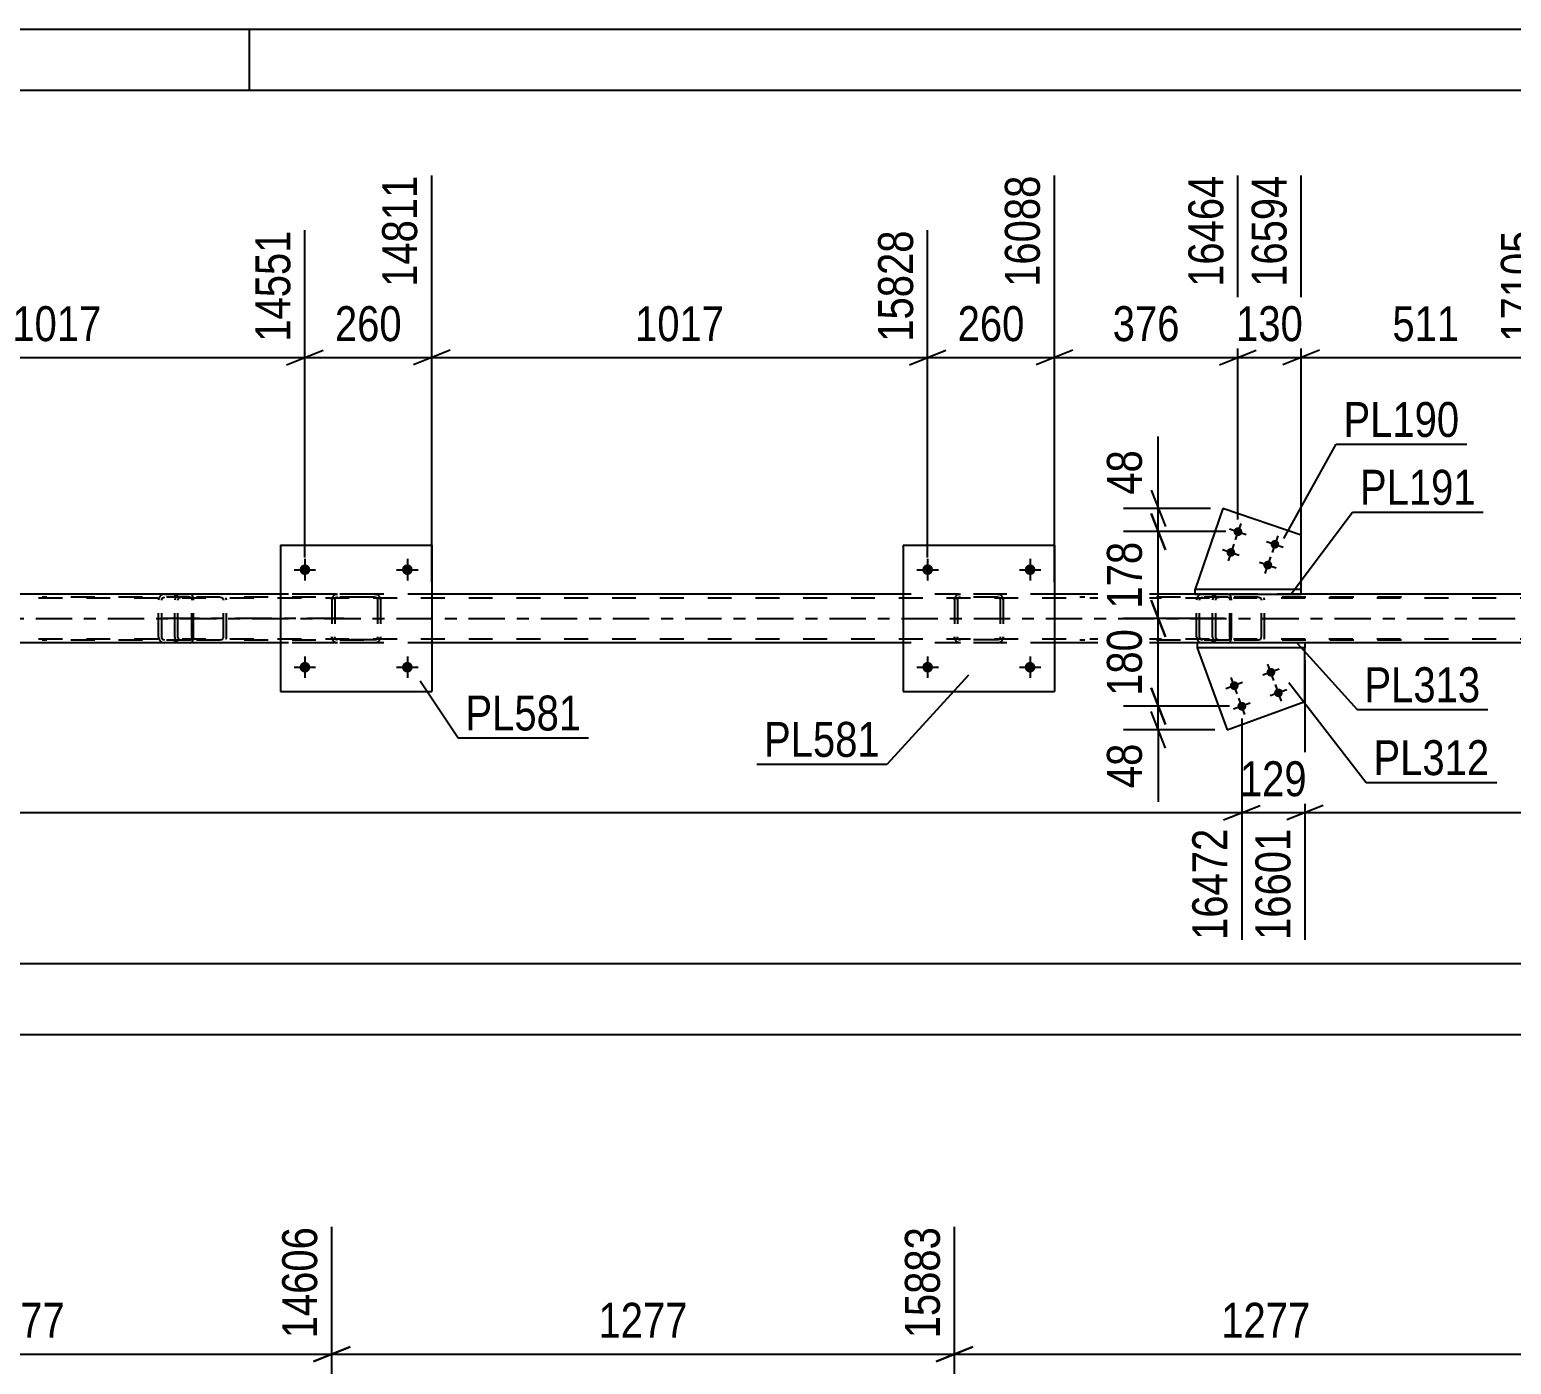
# Model space of a CAD drawing. Header units: millimetres. Extents: x 0 to 841, y 0 to 594.
# Drawn here: x 613 to 734.5, y 484.5 to 594 of the extents above; entities that cross this region are included whole.
import ezdxf

# ---------------------------------------------------------------- set-up
doc = ezdxf.new("R2010")
doc.units = ezdxf.units.MM
doc.linetypes.add('DXK_LINE_DOT2', pattern=[3.9198, 1.9599, -1.9599])
doc.linetypes.add('DXK_LINE_DOT3', pattern=[5.9187, 2.979, -0.9799, 0.9799, -0.9799])
doc.styles.add('Arial Narrow', font='ARIALN.TTF', dxfattribs={"height": 0.2})

# ---------------------------------------------------------------- blocks, each defined once
blk = doc.blocks.new('Unknown-318887337-1135')
at = {"color": 5, "linetype": 'Continuous'}
for p, q in [((841, 594), (0, 594)), ((631, 589), (631, 594)), ((836, 589), (5, 589))]:
    blk.add_line(p, q, dxfattribs=at)
blk = doc.blocks.new('Part-318887337-5396 - 5196')
at = {"color": 7, "linetype": 'DXK_LINE_DOT2'}
for p, q in [((768.54, 547.37), (104.46, 547.37)), ((645.95, 547.69), (633.55, 547.69)), ((697.03, 547.69), (684.63, 547.69)), ((717.27, 547.69), (708.56, 547.69)), ((768.54, 544.01), (104.46, 544.01)), ((645.95, 543.69), (633.55, 543.69)), ((697.03, 543.69), (684.63, 543.69)), ((717.58, 543.69), (708.73, 543.69))]:
    blk.add_line(p, q, dxfattribs=at)
at = {"color": 2, "linetype": 'Continuous'}
for p, q in [((633.55, 547.69), (594.87, 547.69)), ((684.63, 547.69), (645.95, 547.69)), ((708.56, 547.69), (697.03, 547.69)), ((735.71, 547.69), (717.27, 547.69)), ((633.55, 543.69), (594.87, 543.69)), ((684.63, 543.69), (645.95, 543.69)), ((708.73, 543.69), (697.03, 543.69)), ((735.71, 543.69), (717.58, 543.69))]:
    blk.add_line(p, q, dxfattribs=at)
at = {"color": 7, "linetype": 'DXK_LINE_DOT3'}
blk.add_line((104.46, 545.69), (768.54, 545.69), dxfattribs=at)
blk = doc.blocks.new('Bolt-318887337-5214 - 5196')
at = {"linetype": 'Continuous'}
for points in [[(687.07, 549.7, -1), (686.19, 549.7, -1)], [(695.47, 549.7, -1), (694.59, 549.7, -1)]]:
    blk.add_hatch(color=1, dxfattribs=at).paths.add_polyline_path(points)
at = {"color": 1, "linetype": 'Continuous'}
for p, q in [((686.63, 550.58), (686.63, 548.82)), ((695.03, 550.58), (695.03, 548.82)), ((685.75, 549.7), (687.51, 549.7)), ((694.15, 549.7), (695.91, 549.7))]:
    blk.add_line(p, q, dxfattribs=at)
blk = doc.blocks.new('Part-318887337-5279 - 5196')
at = {"color": 2, "linetype": 'Continuous'}
for p, q in [((684.63, 551.7), (684.63, 539.7)), ((684.63, 551.7), (697.03, 551.7)), ((697.03, 551.7), (697.03, 539.7)), ((684.63, 539.7), (697.03, 539.7))]:
    blk.add_line(p, q, dxfattribs=at)
blk = doc.blocks.new('Bolt-318887337-5215 - 5196')
at = {"linetype": 'Continuous'}
for points in [[(687.07, 541.7, -1), (686.19, 541.7, -1)], [(695.47, 541.7, -1), (694.59, 541.7, -1)]]:
    blk.add_hatch(color=1, dxfattribs=at).paths.add_polyline_path(points)
at = {"color": 1, "linetype": 'Continuous'}
for p, q in [((686.63, 542.58), (686.63, 540.82)), ((695.03, 542.58), (695.03, 540.82)), ((685.75, 541.7), (687.51, 541.7)), ((694.15, 541.7), (695.91, 541.7))]:
    blk.add_line(p, q, dxfattribs=at)
blk = doc.blocks.new('Part-318887337-5280 - 5196')
at = {"color": 7, "linetype": 'DXK_LINE_DOT2'}
for p, q in [((688.83, 547.22), (688.87, 547.4)), ((688.87, 547.4), (688.83, 547.22)), ((688.83, 547.22), (688.83, 544.18)), ((689.07, 547.22), (689.09, 547.31)), ((689.07, 547.22), (689.07, 544.18)), ((689.09, 547.31), (689.14, 547.39)), ((689.13, 547.66), (689.31, 547.7)), ((689.31, 547.7), (689.13, 547.66)), ((689.14, 547.39), (689.22, 547.44)), ((689.22, 547.44), (689.31, 547.46)), ((692.35, 547.7), (689.31, 547.7)), ((692.35, 547.46), (689.31, 547.46)), ((692.35, 547.7), (692.53, 547.66)), ((692.53, 547.66), (692.35, 547.7)), ((692.35, 547.46), (692.44, 547.44)), ((692.44, 547.44), (692.52, 547.39)), ((692.52, 547.39), (692.57, 547.31)), ((692.57, 547.31), (692.59, 547.22)), ((692.59, 547.22), (692.59, 544.18)), ((692.79, 547.4), (692.83, 547.22)), ((692.83, 547.22), (692.79, 547.4)), ((692.83, 547.22), (692.83, 544.18)), ((688.87, 543.99), (688.83, 544.18)), ((688.83, 544.18), (688.87, 543.99)), ((689.09, 544.09), (689.07, 544.18)), ((689.14, 544.01), (689.09, 544.09)), ((689.31, 543.7), (689.13, 543.73)), ((689.13, 543.73), (689.31, 543.7)), ((689.22, 543.96), (689.14, 544.01)), ((689.31, 543.94), (689.22, 543.96)), ((692.35, 543.94), (689.31, 543.94)), ((692.35, 543.7), (689.31, 543.7)), ((692.44, 543.96), (692.35, 543.94)), ((692.53, 543.73), (692.35, 543.7)), ((692.35, 543.7), (692.53, 543.73)), ((692.52, 544.01), (692.44, 543.96)), ((692.57, 544.09), (692.52, 544.01)), ((692.59, 544.18), (692.57, 544.09)), ((692.83, 544.18), (692.79, 543.99)), ((692.79, 543.99), (692.83, 544.18))]:
    blk.add_line(p, q, dxfattribs=at)
at = {"color": 7, "linetype": 'DXK_LINE_DOT3'}
blk.add_line((690.83, 545.7), (690.83, 545.7), dxfattribs=at)
at = {"color": 7, "linetype": 'DXK_LINE_DOT2'}
for centre, start, end in [((689.31, 547.22), 112.5, 157.5), ((689.31, 547.22), 112.5, 157.5), ((692.35, 547.22), 22.5, 67.5), ((692.35, 547.22), 22.5, 67.5), ((689.31, 544.18), 202.5, 247.5), ((689.31, 544.18), 202.5, 247.5), ((692.35, 544.18), 292.5, 337.5), ((692.35, 544.18), 292.5, 337.5)]:
    blk.add_arc(centre, 0.48, start, end, dxfattribs=at)
blk = doc.blocks.new('Bolt-318887337-5216 - 5196')
at = {"linetype": 'Continuous'}
for points in [[(635.99, 549.7, -1), (635.11, 549.7, -1)], [(644.39, 549.7, -1), (643.51, 549.7, -1)]]:
    blk.add_hatch(color=1, dxfattribs=at).paths.add_polyline_path(points)
at = {"color": 1, "linetype": 'Continuous'}
for p, q in [((635.55, 550.58), (635.55, 548.82)), ((643.95, 550.58), (643.95, 548.82)), ((634.67, 549.7), (636.43, 549.7)), ((643.07, 549.7), (644.83, 549.7))]:
    blk.add_line(p, q, dxfattribs=at)
blk = doc.blocks.new('Bolt-318887337-5217 - 5196')
at = {"linetype": 'Continuous'}
for points in [[(635.99, 541.7, -1), (635.11, 541.7, -1)], [(644.39, 541.7, -1), (643.51, 541.7, -1)]]:
    blk.add_hatch(color=1, dxfattribs=at).paths.add_polyline_path(points)
at = {"color": 1, "linetype": 'Continuous'}
for p, q in [((635.55, 542.58), (635.55, 540.82)), ((643.95, 542.58), (643.95, 540.82)), ((634.67, 541.7), (636.43, 541.7)), ((643.07, 541.7), (644.83, 541.7))]:
    blk.add_line(p, q, dxfattribs=at)
blk = doc.blocks.new('Part-318887337-5285 - 5196')
at = {"color": 2, "linetype": 'Continuous'}
for p, q in [((633.55, 551.7), (633.55, 539.7)), ((633.55, 551.7), (645.95, 551.7)), ((645.95, 551.7), (645.95, 539.7)), ((633.55, 539.7), (645.95, 539.7))]:
    blk.add_line(p, q, dxfattribs=at)
blk = doc.blocks.new('Part-318887337-5286 - 5196')
at = {"color": 7, "linetype": 'DXK_LINE_DOT2'}
for p, q in [((637.75, 547.22), (637.79, 547.4)), ((637.79, 547.4), (637.75, 547.22)), ((637.75, 547.22), (637.75, 544.18)), ((637.99, 547.22), (638.01, 547.31)), ((637.99, 547.22), (637.99, 544.18)), ((638.01, 547.31), (638.06, 547.39)), ((638.05, 547.66), (638.23, 547.7)), ((638.23, 547.7), (638.05, 547.66)), ((638.06, 547.39), (638.14, 547.44)), ((638.14, 547.44), (638.23, 547.46)), ((641.27, 547.7), (638.23, 547.7)), ((641.27, 547.46), (638.23, 547.46)), ((641.27, 547.7), (641.45, 547.66)), ((641.45, 547.66), (641.27, 547.7)), ((641.27, 547.46), (641.36, 547.44)), ((641.36, 547.44), (641.44, 547.39)), ((641.44, 547.39), (641.49, 547.31)), ((641.49, 547.31), (641.51, 547.22)), ((641.51, 547.22), (641.51, 544.18)), ((641.71, 547.4), (641.75, 547.22)), ((641.75, 547.22), (641.71, 547.4)), ((641.75, 547.22), (641.75, 544.18)), ((637.79, 543.99), (637.75, 544.18)), ((637.75, 544.18), (637.79, 543.99)), ((638.01, 544.09), (637.99, 544.18)), ((638.06, 544.01), (638.01, 544.09)), ((638.23, 543.7), (638.05, 543.73)), ((638.05, 543.73), (638.23, 543.7)), ((638.14, 543.96), (638.06, 544.01)), ((638.23, 543.94), (638.14, 543.96)), ((641.27, 543.94), (638.23, 543.94)), ((641.27, 543.7), (638.23, 543.7)), ((641.36, 543.96), (641.27, 543.94)), ((641.45, 543.73), (641.27, 543.7)), ((641.27, 543.7), (641.45, 543.73)), ((641.44, 544.01), (641.36, 543.96)), ((641.49, 544.09), (641.44, 544.01)), ((641.51, 544.18), (641.49, 544.09)), ((641.75, 544.18), (641.71, 543.99)), ((641.71, 543.99), (641.75, 544.18))]:
    blk.add_line(p, q, dxfattribs=at)
at = {"color": 7, "linetype": 'DXK_LINE_DOT3'}
blk.add_line((639.75, 545.7), (639.75, 545.7), dxfattribs=at)
at = {"color": 7, "linetype": 'DXK_LINE_DOT2'}
for centre, start, end in [((638.23, 547.22), 112.5, 157.5), ((638.23, 547.22), 112.5, 157.5), ((641.27, 547.22), 22.5, 67.5), ((641.27, 547.22), 22.5, 67.5), ((638.23, 544.18), 202.5, 247.5), ((638.23, 544.18), 202.5, 247.5), ((641.27, 544.18), 292.5, 337.5), ((641.27, 544.18), 292.5, 337.5)]:
    blk.add_arc(centre, 0.48, start, end, dxfattribs=at)
blk = doc.blocks.new('Part-318887337-5297 - 5196')
at = {"color": 2, "linetype": 'Continuous'}
for p, q in [((708.56, 547.69), (708.56, 548.09)), ((708.56, 548.09), (717.27, 548.09)), ((708.56, 547.69), (717.27, 547.69)), ((717.27, 547.69), (717.27, 548.09))]:
    blk.add_line(p, q, dxfattribs=at)
blk = doc.blocks.new('Part-318887337-5446 - 5196')
at = {"color": 2, "linetype": 'Continuous'}
for p, q in [((717.58, 543.69), (708.73, 543.69)), ((708.73, 543.69), (708.73, 543.29)), ((717.58, 543.29), (708.73, 543.29)), ((717.58, 543.69), (717.58, 543.29))]:
    blk.add_line(p, q, dxfattribs=at)
blk = doc.blocks.new('Part-318887337-5336 - 5196')
at = {"color": 7, "linetype": 'DXK_LINE_DOT2'}
for p, q in [((626.15, 547.69), (613.99, 547.69)), ((626.15, 547.45), (613.99, 547.45)), ((623.58, 547.35), (623.55, 547.21)), ((623.55, 544.17), (623.55, 547.21)), ((623.59, 547.4), (623.58, 547.35)), ((623.8, 547.21), (623.82, 547.3)), ((623.8, 544.17), (623.8, 547.21)), ((623.82, 547.3), (623.88, 547.38)), ((624.05, 547.69), (623.86, 547.66)), ((623.88, 547.38), (623.96, 547.43)), ((623.96, 547.43), (624.05, 547.45)), ((624.05, 547.69), (626.15, 547.69)), ((626.15, 547.45), (624.05, 547.45)), ((624.87, 547.69), (624.87, 547.45)), ((626.25, 547.66), (626.15, 547.69)), ((626.15, 547.45), (626.2, 547.43)), ((626.2, 547.43), (626.24, 547.38)), ((626.24, 547.38), (626.27, 547.3)), ((626.34, 547.55), (626.25, 547.66)), ((626.27, 547.3), (626.28, 547.21)), ((626.28, 544.17), (626.28, 547.21)), ((626.4, 547.4), (626.34, 547.55)), ((626.42, 547.21), (626.4, 547.4)), ((626.42, 544.17), (626.42, 547.21)), ((626.15, 543.93), (613.99, 543.93)), ((626.15, 543.69), (613.99, 543.69)), ((623.55, 544.17), (623.57, 544.11)), ((623.57, 544.11), (623.59, 543.99)), ((623.82, 544.11), (623.8, 544.17)), ((623.82, 544.08), (623.82, 544.11)), ((623.88, 544), (623.82, 544.08)), ((623.86, 543.73), (624.05, 543.69)), ((623.96, 543.95), (623.88, 544)), ((624.05, 543.93), (623.96, 543.95)), ((626.15, 543.69), (624.05, 543.69)), ((624.87, 543.69), (624.87, 543.93)), ((626.2, 543.95), (626.15, 543.93)), ((626.15, 543.69), (626.25, 543.73)), ((626.24, 544), (626.2, 543.95)), ((626.27, 544.08), (626.24, 544)), ((626.25, 543.73), (626.34, 543.83)), ((626.28, 544.17), (626.27, 544.08)), ((626.34, 543.83), (626.4, 543.99)), ((626.4, 543.99), (626.42, 544.17))]:
    blk.add_line(p, q, dxfattribs=at)
for centre, start, end in [((624.04, 547.2), 111.1941, 156.1506), ((624.04, 544.19), 203.8494, 248.8059)]:
    blk.add_arc(centre, 0.492, start, end, dxfattribs=at)
blk = doc.blocks.new('Part-318887337-5343 - 5196')
at = {"color": 7, "linetype": 'DXK_LINE_DOT2'}
for p, q in [((711.28, 547.69), (699.12, 547.69)), ((711.28, 547.45), (699.12, 547.45)), ((708.71, 547.35), (708.69, 547.21)), ((708.69, 544.17), (708.69, 547.21)), ((708.72, 547.4), (708.71, 547.35)), ((708.94, 547.21), (708.96, 547.3)), ((708.94, 544.17), (708.94, 547.21)), ((708.96, 547.3), (709.01, 547.38)), ((709.19, 547.69), (709, 547.66)), ((709.01, 547.38), (709.09, 547.43)), ((709.09, 547.43), (709.19, 547.45)), ((709.19, 547.69), (711.28, 547.69)), ((711.28, 547.45), (709.19, 547.45)), ((710, 547.69), (710, 547.45)), ((711.38, 547.66), (711.28, 547.69)), ((711.28, 547.45), (711.33, 547.43)), ((711.33, 547.43), (711.38, 547.38)), ((711.47, 547.55), (711.38, 547.66)), ((711.38, 547.38), (711.41, 547.3)), ((711.41, 547.3), (711.42, 547.21)), ((711.42, 544.17), (711.42, 547.21)), ((711.53, 547.4), (711.47, 547.55)), ((711.55, 547.21), (711.53, 547.4)), ((711.55, 544.17), (711.55, 547.21)), ((711.28, 543.93), (699.12, 543.93)), ((711.28, 543.69), (699.12, 543.69)), ((708.69, 544.17), (708.7, 544.11)), ((708.7, 544.11), (708.72, 543.99)), ((708.95, 544.11), (708.94, 544.17)), ((708.96, 544.08), (708.95, 544.11)), ((709.01, 544), (708.96, 544.08)), ((709, 543.73), (709.19, 543.69)), ((709.09, 543.95), (709.01, 544)), ((709.19, 543.93), (709.09, 543.95)), ((711.28, 543.69), (709.19, 543.69)), ((710, 543.69), (710, 543.93)), ((711.33, 543.95), (711.28, 543.93)), ((711.28, 543.69), (711.38, 543.73)), ((711.38, 544), (711.33, 543.95)), ((711.41, 544.08), (711.38, 544)), ((711.38, 543.73), (711.47, 543.83)), ((711.42, 544.17), (711.41, 544.08)), ((711.47, 543.83), (711.53, 543.99)), ((711.53, 543.99), (711.55, 544.17))]:
    blk.add_line(p, q, dxfattribs=at)
for centre, start, end in [((709.17, 547.2), 111.1941, 156.1506), ((709.17, 544.19), 203.8494, 248.8059)]:
    blk.add_arc(centre, 0.492, start, end, dxfattribs=at)
blk = doc.blocks.new('Part-318887337-5345 - 5196')
at = {"color": 7, "linetype": 'DXK_LINE_DOT2'}
for p, q in [((710.03, 547.35), (710, 547.21)), ((710, 544.17), (710, 547.21)), ((710.04, 547.4), (710.03, 547.35)), ((710.26, 547.21), (710.28, 547.3)), ((710.26, 544.17), (710.26, 547.21)), ((710.28, 547.3), (710.33, 547.38)), ((710.51, 547.69), (710.32, 547.66)), ((710.33, 547.38), (710.42, 547.43)), ((710.42, 547.43), (710.51, 547.45)), ((725.5, 547.69), (710.51, 547.69)), ((725.5, 547.45), (710.51, 547.45)), ((713.95, 547.66), (713.75, 547.69)), ((713.75, 547.45), (713.85, 547.43)), ((713.85, 547.43), (713.93, 547.38)), ((713.93, 547.38), (713.99, 547.3)), ((713.99, 547.3), (714.01, 547.21)), ((714.01, 544.17), (714.01, 547.21)), ((714.23, 547.35), (714.22, 547.4)), ((714.26, 547.21), (714.23, 547.35)), ((714.26, 544.17), (714.26, 547.21)), ((710, 544.17), (710.02, 544.11)), ((710.02, 544.11), (710.04, 543.99)), ((710.27, 544.11), (710.26, 544.17)), ((710.28, 544.08), (710.27, 544.11)), ((710.33, 544), (710.28, 544.08)), ((710.32, 543.73), (710.51, 543.69)), ((710.42, 543.95), (710.33, 544)), ((710.51, 543.93), (710.42, 543.95)), ((725.5, 543.93), (710.51, 543.93)), ((725.5, 543.69), (710.51, 543.69)), ((713.85, 543.95), (713.75, 543.93)), ((713.75, 543.69), (713.95, 543.73)), ((713.93, 544), (713.85, 543.95)), ((713.99, 544.08), (713.93, 544)), ((713.99, 544.11), (714.01, 544.17)), ((713.99, 544.08), (713.99, 544.11)), ((714.22, 543.99), (714.25, 544.11)), ((714.25, 544.11), (714.26, 544.17))]:
    blk.add_line(p, q, dxfattribs=at)
for centre, start, end in [((710.5, 547.19), 110.7584, 155.6801), ((710.5, 544.19), 204.32, 249.2417)]:
    blk.add_arc(centre, 0.496, start, end, dxfattribs=at)
blk = doc.blocks.new('Part-318887337-5363 - 5196')
at = {"color": 7, "linetype": 'DXK_LINE_DOT2'}
for p, q in [((624.9, 547.35), (624.87, 547.21)), ((624.87, 544.17), (624.87, 547.21)), ((624.91, 547.4), (624.9, 547.35)), ((625.13, 547.21), (625.14, 547.3)), ((625.13, 544.17), (625.13, 547.21)), ((625.14, 547.3), (625.2, 547.38)), ((625.38, 547.69), (625.19, 547.66)), ((625.2, 547.38), (625.28, 547.43)), ((625.28, 547.43), (625.38, 547.45)), ((640.37, 547.69), (625.38, 547.69)), ((640.37, 547.45), (625.38, 547.45)), ((628.81, 547.66), (628.62, 547.69)), ((628.62, 547.45), (628.71, 547.43)), ((628.71, 547.43), (628.8, 547.38)), ((628.8, 547.38), (628.85, 547.3)), ((628.85, 547.3), (628.87, 547.21)), ((628.87, 544.17), (628.87, 547.21)), ((629.1, 547.35), (629.09, 547.4)), ((629.13, 547.21), (629.1, 547.35)), ((629.13, 544.17), (629.13, 547.21)), ((624.87, 544.17), (624.88, 544.11)), ((624.88, 544.11), (624.91, 543.99)), ((625.14, 544.11), (625.13, 544.17)), ((625.14, 544.08), (625.14, 544.11)), ((625.2, 544), (625.14, 544.08)), ((625.19, 543.73), (625.38, 543.69)), ((625.28, 543.95), (625.2, 544)), ((625.38, 543.93), (625.28, 543.95)), ((640.37, 543.93), (625.38, 543.93)), ((640.37, 543.69), (625.38, 543.69)), ((628.71, 543.95), (628.62, 543.93)), ((628.62, 543.69), (628.81, 543.73)), ((628.8, 544), (628.71, 543.95)), ((628.85, 544.08), (628.8, 544)), ((628.85, 544.08), (628.86, 544.11)), ((628.86, 544.11), (628.87, 544.17)), ((629.09, 543.99), (629.11, 544.11)), ((629.11, 544.11), (629.13, 544.17))]:
    blk.add_line(p, q, dxfattribs=at)
at = {"color": 7, "linetype": 'DXK_LINE_DOT3'}
blk.add_line((638.75, 545.69), (623.58, 545.69), dxfattribs=at)
at = {"color": 7, "linetype": 'DXK_LINE_DOT2'}
for centre, start, end in [((625.36, 547.19), 110.7584, 155.6801), ((625.36, 544.19), 204.32, 249.2417)]:
    blk.add_arc(centre, 0.496, start, end, dxfattribs=at)
blk = doc.blocks.new('Part-318887337-5439 - 5196')
at = {"color": 2, "linetype": 'Continuous'}
for p, q in [((710.83, 554.73), (708.56, 548.09)), ((717.27, 552.53), (710.83, 554.73)), ((717.27, 548.09), (717.27, 552.53))]:
    blk.add_line(p, q, dxfattribs=at)
at = {"color": 7, "linetype": 'DXK_LINE_DOT2'}
blk.add_line((708.56, 548.09), (717.27, 548.09), dxfattribs=at)
blk = doc.blocks.new('Bolt-318887337-5440 - 5196')
at = {"linetype": 'Continuous'}
for points in [[(712.42, 552.7, -1), (711.74, 552.94, -1)], [(715.45, 551.67, -1), (714.77, 551.9, -1)], [(711.84, 551, -1), (711.16, 551.23, -1)], [(714.87, 549.96, -1), (714.19, 550.2, -1)]]:
    blk.add_hatch(color=1, dxfattribs=at).paths.add_polyline_path(points)
at = {"color": 1, "linetype": 'Continuous'}
for p, q in [((711.4, 553.05), (712.76, 552.59)), ((712.32, 553.5), (711.85, 552.14)), ((711.73, 551.8), (711.27, 550.44)), ((714.43, 552.02), (715.79, 551.55)), ((715.34, 552.47), (714.88, 551.1)), ((710.82, 551.35), (712.18, 550.88)), ((714.76, 550.76), (714.29, 549.4)), ((713.85, 550.31), (715.21, 549.85))]:
    blk.add_line(p, q, dxfattribs=at)
blk = doc.blocks.new('Part-318887337-5441 - 5196')
at = {"color": 2, "linetype": 'Continuous'}
for p, q in [((708.73, 543.29), (711.19, 536.57)), ((717.58, 538.9), (717.58, 543.29)), ((711.19, 536.57), (717.58, 538.9))]:
    blk.add_line(p, q, dxfattribs=at)
at = {"color": 7, "linetype": 'DXK_LINE_DOT2'}
blk.add_line((717.58, 543.29), (708.73, 543.29), dxfattribs=at)
blk = doc.blocks.new('Bolt-318887337-5447 - 5196')
at = {"linetype": 'Continuous'}
for points in [[(714.45, 541.16, -1), (715.13, 541.41, -1)], [(711.44, 540.06, -1), (712.12, 540.31, -1)], [(715.07, 539.47, -1), (715.74, 539.72, -1)], [(712.06, 538.37, -1), (712.74, 538.62, -1)]]:
    blk.add_hatch(color=1, dxfattribs=at).paths.add_polyline_path(points)
at = {"color": 1, "linetype": 'Continuous'}
for p, q in [((712.03, 539.51), (711.53, 540.86)), ((715.46, 541.53), (714.11, 541.04)), ((715.03, 540.61), (714.54, 541.96)), ((712.46, 540.44), (711.1, 539.94)), ((716.08, 539.84), (714.73, 539.35)), ((715.65, 538.92), (715.16, 540.27)), ((713.07, 538.74), (711.72, 538.25)), ((712.64, 537.82), (712.15, 539.17))]:
    blk.add_line(p, q, dxfattribs=at)
blk = doc.blocks.new('StraightDimension-318887337-14128 - 5196')
at = {"color": 7, "linetype": 'Continuous'}
for p, q in [((717.27, 549.09), (717.27, 582.04)), ((737.71, 550.7), (737.71, 577.54)), ((718.77, 567.7), (715.77, 566.5)), ((736.21, 566.5), (739.21, 567.7)), ((717.27, 567.1), (737.71, 567.1))]:
    blk.add_line(p, q, dxfattribs=at)
at = {"color": 0}
blk.add_wipeout([(730.83, 567.85), (730.83, 572.05), (724.15, 572.05), (724.15, 567.85)], dxfattribs=at)
at = {"color": 3, "style": 'Arial Narrow'}
blk.add_text('511', height=2.863, dxfattribs=at).set_placement((724.75, 568.45))
at = {"color": 0, "linetype": 'Continuous'}
blk.add_wipeout([(737.11, 578.14), (732.91, 578.14), (732.91, 567.8), (737.11, 567.8)], dxfattribs=at)
at = {"color": 3, "linetype": 'Continuous', "style": 'Arial Narrow'}
blk.add_text('17105', height=2.863, rotation=90.0002, dxfattribs=at).set_placement((736.51, 568.4))
blk = doc.blocks.new('StraightDimension-318887337-14132 - 5196')
at = {"color": 7, "linetype": 'Continuous'}
for p, q in [((645.95, 548.69), (645.95, 582.04)), ((686.63, 550.7), (686.63, 577.54)), ((647.45, 567.7), (644.45, 566.5)), ((685.13, 566.5), (688.13, 567.7)), ((645.95, 567.1), (686.63, 567.1))]:
    blk.add_line(p, q, dxfattribs=at)
at = {"color": 0}
blk.add_wipeout([(670.55, 567.85), (670.55, 572.05), (662.03, 572.05), (662.03, 567.85)], dxfattribs=at)
at = {"color": 3, "style": 'Arial Narrow'}
blk.add_text('1017', height=2.863, dxfattribs=at).set_placement((662.63, 568.45))
at = {"color": 0, "linetype": 'Continuous'}
blk.add_wipeout([(686.03, 578.14), (681.83, 578.14), (681.83, 567.8), (686.03, 567.8)], dxfattribs=at)
at = {"color": 3, "linetype": 'Continuous', "style": 'Arial Narrow'}
blk.add_text('15828', height=2.863, rotation=90.0002, dxfattribs=at).set_placement((685.43, 568.4))
blk = doc.blocks.new('StraightDimension-318887337-14130 - 5196')
at = {"color": 7, "linetype": 'Continuous'}
for p, q in [((697.03, 548.69), (697.03, 582.04)), ((712.08, 553.82), (712.08, 582.04)), ((698.53, 567.7), (695.53, 566.5)), ((710.58, 566.5), (713.58, 567.7)), ((697.03, 567.1), (712.08, 567.1))]:
    blk.add_line(p, q, dxfattribs=at)
at = {"color": 0}
blk.add_wipeout([(707.9, 567.85), (707.9, 572.05), (701.21, 572.05), (701.21, 567.85)], dxfattribs=at)
at = {"color": 3, "style": 'Arial Narrow'}
blk.add_text('376', height=2.863, dxfattribs=at).set_placement((701.81, 568.45))
at = {"color": 0, "linetype": 'Continuous'}
blk.add_wipeout([(711.48, 582.64), (707.28, 582.64), (707.28, 572.3), (711.48, 572.3)], dxfattribs=at)
at = {"color": 3, "linetype": 'Continuous', "style": 'Arial Narrow'}
blk.add_text('16464', height=2.863, rotation=90.0002, dxfattribs=at).set_placement((710.88, 572.9))
blk = doc.blocks.new('StraightDimension-318887337-15490 - 5196')
at = {"color": 7, "linetype": 'Continuous'}
for p, q in [((705.55, 554.73), (705.55, 560.63)), ((705.55, 554.73), (705.55, 560.63)), ((704.95, 556.23), (706.15, 553.23)), ((709.83, 554.73), (702.7, 554.73)), ((706.15, 551.32), (704.95, 554.32)), ((705.55, 552.82), (705.55, 554.73)), ((711.08, 552.82), (702.7, 552.82))]:
    blk.add_line(p, q, dxfattribs=at)
at = {"color": 0}
blk.add_wipeout([(704.8, 560.11), (700.6, 560.11), (700.6, 555.25), (704.8, 555.25)], dxfattribs=at)
at = {"color": 3, "style": 'Arial Narrow'}
blk.add_text('48', height=2.863, rotation=90.0002, dxfattribs=at).set_placement((704.2, 555.85))
blk = doc.blocks.new('StraightDimension-318887337-14134 - 5196')
at = {"color": 7, "linetype": 'Continuous'}
for p, q in [((594.87, 548.69), (594.87, 582.04)), ((635.55, 550.7), (635.55, 577.54)), ((596.37, 567.7), (593.37, 566.5)), ((634.05, 566.5), (637.05, 567.7)), ((594.87, 567.1), (635.55, 567.1))]:
    blk.add_line(p, q, dxfattribs=at)
at = {"color": 0}
blk.add_wipeout([(619.47, 567.85), (619.47, 572.05), (610.95, 572.05), (610.95, 567.85)], dxfattribs=at)
at = {"color": 3, "style": 'Arial Narrow'}
blk.add_text('1017', height=2.863, dxfattribs=at).set_placement((611.55, 568.45))
at = {"color": 0, "linetype": 'Continuous'}
blk.add_wipeout([(634.95, 578.14), (630.75, 578.14), (630.75, 567.8), (634.95, 567.8)], dxfattribs=at)
at = {"color": 3, "linetype": 'Continuous', "style": 'Arial Narrow'}
blk.add_text('14551', height=2.863, rotation=90.0002, dxfattribs=at).set_placement((634.35, 568.4))
blk = doc.blocks.new('StraightDimension-318887337-5482 - 5196')
at = {"color": 7, "linetype": 'Continuous'}
blk.add_line((63.58, 511.57), (768.54, 511.57), dxfattribs=at)
blk = doc.blocks.new('StraightDimension-318887337-9022 - 5196')
at = {"color": 7, "linetype": 'Continuous'}
blk.add_line((64.22, 517.39), (768.54, 517.39), dxfattribs=at)
blk = doc.blocks.new('StraightDimension-318887337-14129 - 5196')
at = {"color": 7, "linetype": 'Continuous'}
for p, q in [((712.08, 553.82), (712.08, 582.04)), ((717.27, 549.09), (717.27, 582.04)), ((710.58, 566.5), (713.58, 567.7)), ((718.77, 567.7), (715.77, 566.5)), ((712.08, 567.1), (717.27, 567.1))]:
    blk.add_line(p, q, dxfattribs=at)
at = {"color": 0}
blk.add_wipeout([(718.02, 567.85), (718.02, 572.05), (711.33, 572.05), (711.33, 567.85)], dxfattribs=at)
at = {"color": 3, "style": 'Arial Narrow'}
blk.add_text('130', height=2.863, dxfattribs=at).set_placement((711.93, 568.45))
at = {"color": 0, "linetype": 'Continuous'}
blk.add_wipeout([(716.67, 582.64), (712.47, 582.64), (712.47, 572.3), (716.67, 572.3)], dxfattribs=at)
at = {"color": 3, "linetype": 'Continuous', "style": 'Arial Narrow'}
blk.add_text('16594', height=2.863, rotation=90.0002, dxfattribs=at).set_placement((716.07, 572.9))
blk = doc.blocks.new('StraightDimension-318887337-14131 - 5196')
at = {"color": 7, "linetype": 'Continuous'}
for p, q in [((697.03, 548.69), (697.03, 582.04)), ((686.63, 550.7), (686.63, 577.54)), ((685.13, 566.5), (688.13, 567.7)), ((698.53, 567.7), (695.53, 566.5)), ((686.63, 567.1), (697.03, 567.1))]:
    blk.add_line(p, q, dxfattribs=at)
at = {"color": 0}
blk.add_wipeout([(695.17, 567.85), (695.17, 572.05), (688.49, 572.05), (688.49, 567.85)], dxfattribs=at)
at = {"color": 3, "style": 'Arial Narrow'}
blk.add_text('260', height=2.863, dxfattribs=at).set_placement((689.09, 568.45))
at = {"color": 0, "linetype": 'Continuous'}
blk.add_wipeout([(696.43, 582.64), (692.23, 582.64), (692.23, 572.3), (696.43, 572.3)], dxfattribs=at)
at = {"color": 3, "linetype": 'Continuous', "style": 'Arial Narrow'}
blk.add_text('16088', height=2.863, rotation=90.0002, dxfattribs=at).set_placement((695.83, 572.9))
blk = doc.blocks.new('StraightDimension-318887337-14133 - 5196')
at = {"color": 7, "linetype": 'Continuous'}
for p, q in [((645.95, 548.69), (645.95, 582.04)), ((635.55, 550.7), (635.55, 577.54)), ((634.05, 566.5), (637.05, 567.7)), ((647.45, 567.7), (644.45, 566.5)), ((635.55, 567.1), (645.95, 567.1))]:
    blk.add_line(p, q, dxfattribs=at)
at = {"color": 0}
blk.add_wipeout([(644.09, 567.85), (644.09, 572.05), (637.41, 572.05), (637.41, 567.85)], dxfattribs=at)
at = {"color": 3, "style": 'Arial Narrow'}
blk.add_text('260', height=2.863, dxfattribs=at).set_placement((638.01, 568.45))
at = {"color": 0, "linetype": 'Continuous'}
blk.add_wipeout([(645.35, 582.64), (641.15, 582.64), (641.15, 572.3), (645.35, 572.3)], dxfattribs=at)
at = {"color": 3, "linetype": 'Continuous', "style": 'Arial Narrow'}
blk.add_text('14811', height=2.863, rotation=90.0002, dxfattribs=at).set_placement((644.75, 572.9))
blk = doc.blocks.new('StraightDimension-318887337-15491 - 5196')
at = {"color": 7, "linetype": 'Continuous'}
for p, q in [((704.95, 554.32), (706.15, 551.32)), ((711.08, 552.82), (702.7, 552.82)), ((705.55, 545.69), (705.55, 552.82)), ((706.15, 544.19), (704.95, 547.19)), ((710.99, 545.69), (702.7, 545.69))]:
    blk.add_line(p, q, dxfattribs=at)
at = {"color": 0}
blk.add_wipeout([(704.8, 552.6), (700.6, 552.6), (700.6, 545.91), (704.8, 545.91)], dxfattribs=at)
at = {"color": 3, "style": 'Arial Narrow'}
blk.add_text('178', height=2.863, rotation=90.0002, dxfattribs=at).set_placement((704.2, 546.51))
blk = doc.blocks.new('StraightDimension-318887337-15492 - 5196')
at = {"color": 7, "linetype": 'Continuous'}
for p, q in [((704.95, 547.19), (706.15, 544.19)), ((710.99, 545.69), (702.7, 545.69)), ((705.55, 538.5), (705.55, 545.69)), ((706.15, 537), (704.95, 540)), ((711.4, 538.5), (702.7, 538.5))]:
    blk.add_line(p, q, dxfattribs=at)
at = {"color": 0}
blk.add_wipeout([(704.8, 545.44), (700.6, 545.44), (700.6, 538.75), (704.8, 538.75)], dxfattribs=at)
at = {"color": 3, "style": 'Arial Narrow'}
blk.add_text('180', height=2.863, rotation=90.0002, dxfattribs=at).set_placement((704.2, 539.35))
blk = doc.blocks.new('StraightDimension-318887337-15493 - 5196')
at = {"color": 7, "linetype": 'Continuous'}
for p, q in [((704.95, 540), (706.15, 537)), ((711.4, 538.5), (702.7, 538.5)), ((705.55, 536.57), (705.55, 538.5)), ((706.15, 535.07), (704.95, 538.07)), ((710.19, 536.57), (702.7, 536.57)), ((705.55, 536.57), (705.55, 530.66)), ((705.55, 536.57), (705.55, 530.66))]:
    blk.add_line(p, q, dxfattribs=at)
at = {"color": 0}
blk.add_wipeout([(704.8, 536.04), (700.6, 536.04), (700.6, 531.18), (704.8, 531.18)], dxfattribs=at)
at = {"color": 3, "style": 'Arial Narrow'}
blk.add_text('48', height=2.863, rotation=90.0002, dxfattribs=at).set_placement((704.2, 531.78))
blk = doc.blocks.new('StraightDimension-318887337-15547 - 5196')
at = {"color": 7, "linetype": 'Continuous'}
for p, q in [((717.58, 542.29), (717.58, 519.33)), ((768.54, 542.69), (768.54, 519.33)), ((719.08, 530.37), (716.08, 529.17)), ((767.04, 529.17), (770.04, 530.37)), ((717.58, 529.77), (768.54, 529.77))]:
    blk.add_line(p, q, dxfattribs=at)
at = {"color": 0}
blk.add_wipeout([(747.31, 530.52), (747.31, 534.72), (738.8, 534.72), (738.8, 530.52)], dxfattribs=at)
at = {"color": 3, "style": 'Arial Narrow'}
blk.add_text('1274', height=2.863, dxfattribs=at).set_placement((739.4, 531.12))
at = {"color": 0, "linetype": 'Continuous'}
blk.add_wipeout([(767.94, 529.07), (763.74, 529.07), (763.74, 518.73), (767.94, 518.73)], dxfattribs=at)
at = {"color": 3, "linetype": 'Continuous', "style": 'Arial Narrow'}
blk.add_text('17875', height=2.863, rotation=90.0002, dxfattribs=at).set_placement((767.34, 519.33))
blk = doc.blocks.new('StraightDimension-318887337-15548 - 5196')
at = {"color": 7, "linetype": 'Continuous'}
for p, q in [((717.58, 542.29), (717.58, 519.33)), ((712.4, 537.5), (712.4, 519.33)), ((710.9, 529.17), (713.9, 530.37)), ((719.08, 530.37), (716.08, 529.17)), ((712.4, 529.77), (717.58, 529.77))]:
    blk.add_line(p, q, dxfattribs=at)
at = {"color": 0}
blk.add_wipeout([(718.33, 530.52), (718.33, 534.72), (711.64, 534.72), (711.64, 530.52)], dxfattribs=at)
at = {"color": 0, "linetype": 'Continuous'}
blk.add_wipeout([(716.98, 529.07), (712.78, 529.07), (712.78, 518.73), (716.98, 518.73)], dxfattribs=at)
at = {"color": 3, "style": 'Arial Narrow'}
blk.add_text('129', height=2.863, dxfattribs=at).set_placement((712.24, 531.12))
at = {"color": 3, "linetype": 'Continuous', "style": 'Arial Narrow'}
blk.add_text('16601', height=2.863, rotation=90.0002, dxfattribs=at).set_placement((716.38, 519.33))
blk = doc.blocks.new('StraightDimension-318887337-15549 - 5196')
at = {"color": 7, "linetype": 'Continuous'}
for p, q in [((712.4, 537.5), (712.4, 519.33)), ((710.9, 529.17), (713.9, 530.37)), ((64.22, 529.77), (712.4, 529.77))]:
    blk.add_line(p, q, dxfattribs=at)
at = {"color": 0, "linetype": 'Continuous'}
blk.add_wipeout([(711.8, 529.07), (707.6, 529.07), (707.6, 518.73), (711.8, 518.73)], dxfattribs=at)
at = {"color": 3, "linetype": 'Continuous', "style": 'Arial Narrow'}
blk.add_text('16472', height=2.863, rotation=90.0002, dxfattribs=at).set_placement((711.2, 519.33))
blk = doc.blocks.new('StraightDimension-318887337-8077 - 3336')
at = {"color": 7, "linetype": 'Continuous'}
for p, q in [((637.75, 448.38), (637.75, 495.79)), ((688.83, 448.38), (688.83, 495.79)), ((639.25, 485.95), (636.25, 484.75)), ((637.75, 485.35), (688.83, 485.35)), ((687.33, 484.75), (690.33, 485.95))]:
    blk.add_line(p, q, dxfattribs=at)
at = {"color": 0}
blk.add_wipeout([(667.55, 486.1), (667.55, 490.3), (659.03, 490.3), (659.03, 486.1)], dxfattribs=at)
at = {"color": 3, "style": 'Arial Narrow'}
blk.add_text('1277', height=2.863, dxfattribs=at).set_placement((659.63, 486.7))
at = {"color": 0, "linetype": 'Continuous'}
blk.add_wipeout([(688.23, 496.39), (684.03, 496.39), (684.03, 486.05), (688.23, 486.05)], dxfattribs=at)
at = {"color": 3, "linetype": 'Continuous', "style": 'Arial Narrow'}
blk.add_text('15883', height=2.863, rotation=90.0002, dxfattribs=at).set_placement((687.63, 486.65))
blk = doc.blocks.new('StraightDimension-318887337-8076 - 3336')
at = {"color": 7, "linetype": 'Continuous'}
for p, q in [((688.83, 448.38), (688.83, 495.79)), ((739.91, 447.65), (739.91, 495.79)), ((690.33, 485.95), (687.33, 484.75)), ((688.83, 485.35), (739.91, 485.35)), ((738.41, 484.75), (741.41, 485.95))]:
    blk.add_line(p, q, dxfattribs=at)
at = {"color": 0}
blk.add_wipeout([(718.63, 486.1), (718.63, 490.3), (710.11, 490.3), (710.11, 486.1)], dxfattribs=at)
at = {"color": 3, "style": 'Arial Narrow'}
blk.add_text('1277', height=2.863, dxfattribs=at).set_placement((710.71, 486.7))
at = {"color": 0, "linetype": 'Continuous'}
blk.add_wipeout([(739.31, 496.39), (735.11, 496.39), (735.11, 486.05), (739.31, 486.05)], dxfattribs=at)
at = {"color": 3, "linetype": 'Continuous', "style": 'Arial Narrow'}
blk.add_text('17160', height=2.863, rotation=90.0002, dxfattribs=at).set_placement((738.71, 486.65))
blk = doc.blocks.new('StraightDimension-318887337-8078 - 3336')
at = {"color": 7, "linetype": 'Continuous'}
for p, q in [((586.67, 448.38), (586.67, 495.79)), ((637.75, 448.38), (637.75, 495.79)), ((588.17, 485.95), (585.17, 484.75)), ((586.67, 485.35), (637.75, 485.35)), ((636.25, 484.75), (639.25, 485.95))]:
    blk.add_line(p, q, dxfattribs=at)
at = {"color": 0}
blk.add_wipeout([(616.47, 486.1), (616.47, 490.3), (607.95, 490.3), (607.95, 486.1)], dxfattribs=at)
at = {"color": 3, "style": 'Arial Narrow'}
blk.add_text('1277', height=2.863, dxfattribs=at).set_placement((608.55, 486.7))
at = {"color": 0, "linetype": 'Continuous'}
blk.add_wipeout([(637.15, 496.39), (632.95, 496.39), (632.95, 486.05), (637.15, 486.05)], dxfattribs=at)
at = {"color": 3, "linetype": 'Continuous', "style": 'Arial Narrow'}
blk.add_text('14606', height=2.863, rotation=90.0002, dxfattribs=at).set_placement((636.55, 486.65))
blk = doc.blocks.new('Mark-318887337-5275 - 5196')
at = {"color": 0}
blk.add_wipeout([(682.71, 534.35), (682.71, 537.35), (673.21, 537.35), (673.21, 534.35)], dxfattribs=at)
blk.add_wipeout([(682.71, 534.35), (682.71, 537.35), (673.21, 537.35), (673.21, 534.35)], dxfattribs=at)
at = {"color": 30, "linetype": 'Continuous'}
for p in [(689.99, 541.05), (672.61, 533.75)]:
    blk.add_line(p, (683.31, 533.75), dxfattribs=at)
at = {"color": 3, "style": 'Arial Narrow'}
blk.add_text('PL581', height=2.863, dxfattribs=at).set_placement((673.21, 534.35))
blk = doc.blocks.new('Mark-318887337-5281 - 5196')
at = {"color": 0}
blk.add_wipeout([(658.22, 536.51), (658.22, 539.51), (648.72, 539.51), (648.72, 536.51)], dxfattribs=at)
blk.add_wipeout([(658.22, 536.51), (658.22, 539.51), (648.72, 539.51), (648.72, 536.51)], dxfattribs=at)
at = {"color": 30, "linetype": 'Continuous'}
for p, q in [((644.99, 540.59), (648.12, 535.91)), ((648.12, 535.91), (658.82, 535.91))]:
    blk.add_line(p, q, dxfattribs=at)
at = {"color": 3, "style": 'Arial Narrow'}
blk.add_text('PL581', height=2.863, dxfattribs=at).set_placement((648.72, 536.51))
blk = doc.blocks.new('Mark-318887337-5293 - 5196')
at = {"color": 0}
blk.add_wipeout([(731.6, 555.03), (731.6, 558.03), (722.09, 558.03), (722.09, 555.03)], dxfattribs=at)
blk.add_wipeout([(731.6, 555.03), (731.6, 558.03), (722.09, 558.03), (722.09, 555.03)], dxfattribs=at)
at = {"color": 30, "linetype": 'Continuous'}
for p, q in [((716.45, 547.72), (721.49, 554.43)), ((721.49, 554.43), (732.2, 554.43))]:
    blk.add_line(p, q, dxfattribs=at)
at = {"color": 3, "style": 'Arial Narrow'}
blk.add_text('PL191', height=2.863, dxfattribs=at).set_placement((722.09, 555.03))
blk = doc.blocks.new('Mark-318887337-5435 - 5196')
at = {"color": 0}
blk.add_wipeout([(730.25, 560.59), (730.25, 563.59), (720.74, 563.59), (720.74, 560.59)], dxfattribs=at)
blk.add_wipeout([(730.25, 560.59), (730.25, 563.59), (720.74, 563.59), (720.74, 560.59)], dxfattribs=at)
at = {"color": 30, "linetype": 'Continuous'}
for p, q in [((715.85, 552.25), (720.14, 559.99)), ((720.14, 559.99), (730.85, 559.99))]:
    blk.add_line(p, q, dxfattribs=at)
at = {"color": 3, "style": 'Arial Narrow'}
blk.add_text('PL190', height=2.863, dxfattribs=at).set_placement((720.74, 560.59))
blk = doc.blocks.new('Mark-318887337-5442 - 5196')
at = {"color": 0}
blk.add_wipeout([(731.97, 538.83), (731.97, 541.83), (722.46, 541.83), (722.46, 538.83)], dxfattribs=at)
blk.add_wipeout([(731.97, 538.83), (731.97, 541.83), (722.46, 541.83), (722.46, 538.83)], dxfattribs=at)
at = {"color": 30, "linetype": 'Continuous'}
for p, q in [((716.93, 543.66), (721.86, 538.23)), ((721.86, 538.23), (732.57, 538.23))]:
    blk.add_line(p, q, dxfattribs=at)
at = {"color": 3, "style": 'Arial Narrow'}
blk.add_text('PL313', height=2.863, dxfattribs=at).set_placement((722.46, 538.83))
blk = doc.blocks.new('Mark-318887337-13457 - 5196')
at = {"color": 0}
blk.add_wipeout([(732.71, 532.85), (732.71, 535.85), (723.2, 535.85), (723.2, 532.85)], dxfattribs=at)
blk.add_wipeout([(732.71, 532.85), (732.71, 535.85), (723.2, 535.85), (723.2, 532.85)], dxfattribs=at)
at = {"color": 30, "linetype": 'Continuous'}
for p, q in [((716.25, 540.44), (722.6, 532.25)), ((722.6, 532.25), (733.31, 532.25))]:
    blk.add_line(p, q, dxfattribs=at)
at = {"color": 3, "style": 'Arial Narrow'}
blk.add_text('PL312', height=2.863, dxfattribs=at).set_placement((723.2, 532.85))

msp = doc.modelspace()

# ---------------------------------------------------------------- block references
for name in ['Unknown-318887337-1135', 'Part-318887337-5439 - 5196', 'Bolt-318887337-5440 - 5196', 'Part-318887337-5285 - 5196', 'Bolt-318887337-5216 - 5196', 'Part-318887337-5279 - 5196', 'Bolt-318887337-5214 - 5196', 'Part-318887337-5396 - 5196', 'Part-318887337-5336 - 5196', 'Part-318887337-5363 - 5196', 'Part-318887337-5286 - 5196', 'Part-318887337-5280 - 5196', 'Part-318887337-5343 - 5196', 'Part-318887337-5297 - 5196', 'Part-318887337-5345 - 5196', 'Part-318887337-5446 - 5196', 'Part-318887337-5441 - 5196', 'Bolt-318887337-5217 - 5196', 'Bolt-318887337-5215 - 5196', 'Bolt-318887337-5447 - 5196']:
    msp.add_blockref(name, (0, 0))

# ---------------------------------------------------------------- next in the draw order: block references
for name in ['StraightDimension-318887337-14130 - 5196', 'StraightDimension-318887337-14134 - 5196', 'StraightDimension-318887337-14132 - 5196', 'StraightDimension-318887337-14128 - 5196', 'StraightDimension-318887337-5482 - 5196', 'StraightDimension-318887337-8077 - 3336']:
    msp.add_blockref(name, (0, 0))

# ---------------------------------------------------------------- next in the draw order: block references
for name in ['StraightDimension-318887337-14133 - 5196', 'StraightDimension-318887337-14131 - 5196', 'StraightDimension-318887337-15490 - 5196', 'StraightDimension-318887337-9022 - 5196', 'StraightDimension-318887337-8078 - 3336', 'StraightDimension-318887337-8076 - 3336']:
    msp.add_blockref(name, (0, 0))

# ---------------------------------------------------------------- next in the draw order: block references
for name in ['StraightDimension-318887337-14129 - 5196', 'StraightDimension-318887337-15547 - 5196']:
    msp.add_blockref(name, (0, 0))

# ---------------------------------------------------------------- next in the draw order: block references
for name in ['Mark-318887337-5293 - 5196', 'StraightDimension-318887337-15491 - 5196']:
    msp.add_blockref(name, (0, 0))

# ---------------------------------------------------------------- next in the draw order: block references
for name in ['Mark-318887337-5435 - 5196', 'StraightDimension-318887337-15492 - 5196']:
    msp.add_blockref(name, (0, 0))

# ---------------------------------------------------------------- next in the draw order: block references
msp.add_blockref('StraightDimension-318887337-15493 - 5196', (0, 0))

# ---------------------------------------------------------------- next in the draw order: block references
msp.add_blockref('StraightDimension-318887337-15548 - 5196', (0, 0))

# ---------------------------------------------------------------- next in the draw order: block references
for name in ['Mark-318887337-5442 - 5196', 'StraightDimension-318887337-15549 - 5196']:
    msp.add_blockref(name, (0, 0))

# ---------------------------------------------------------------- next in the draw order: block references
for name in ['Mark-318887337-5275 - 5196', 'Mark-318887337-5281 - 5196', 'Mark-318887337-13457 - 5196']:
    msp.add_blockref(name, (0, 0))

doc.saveas('drawing.dxf')
